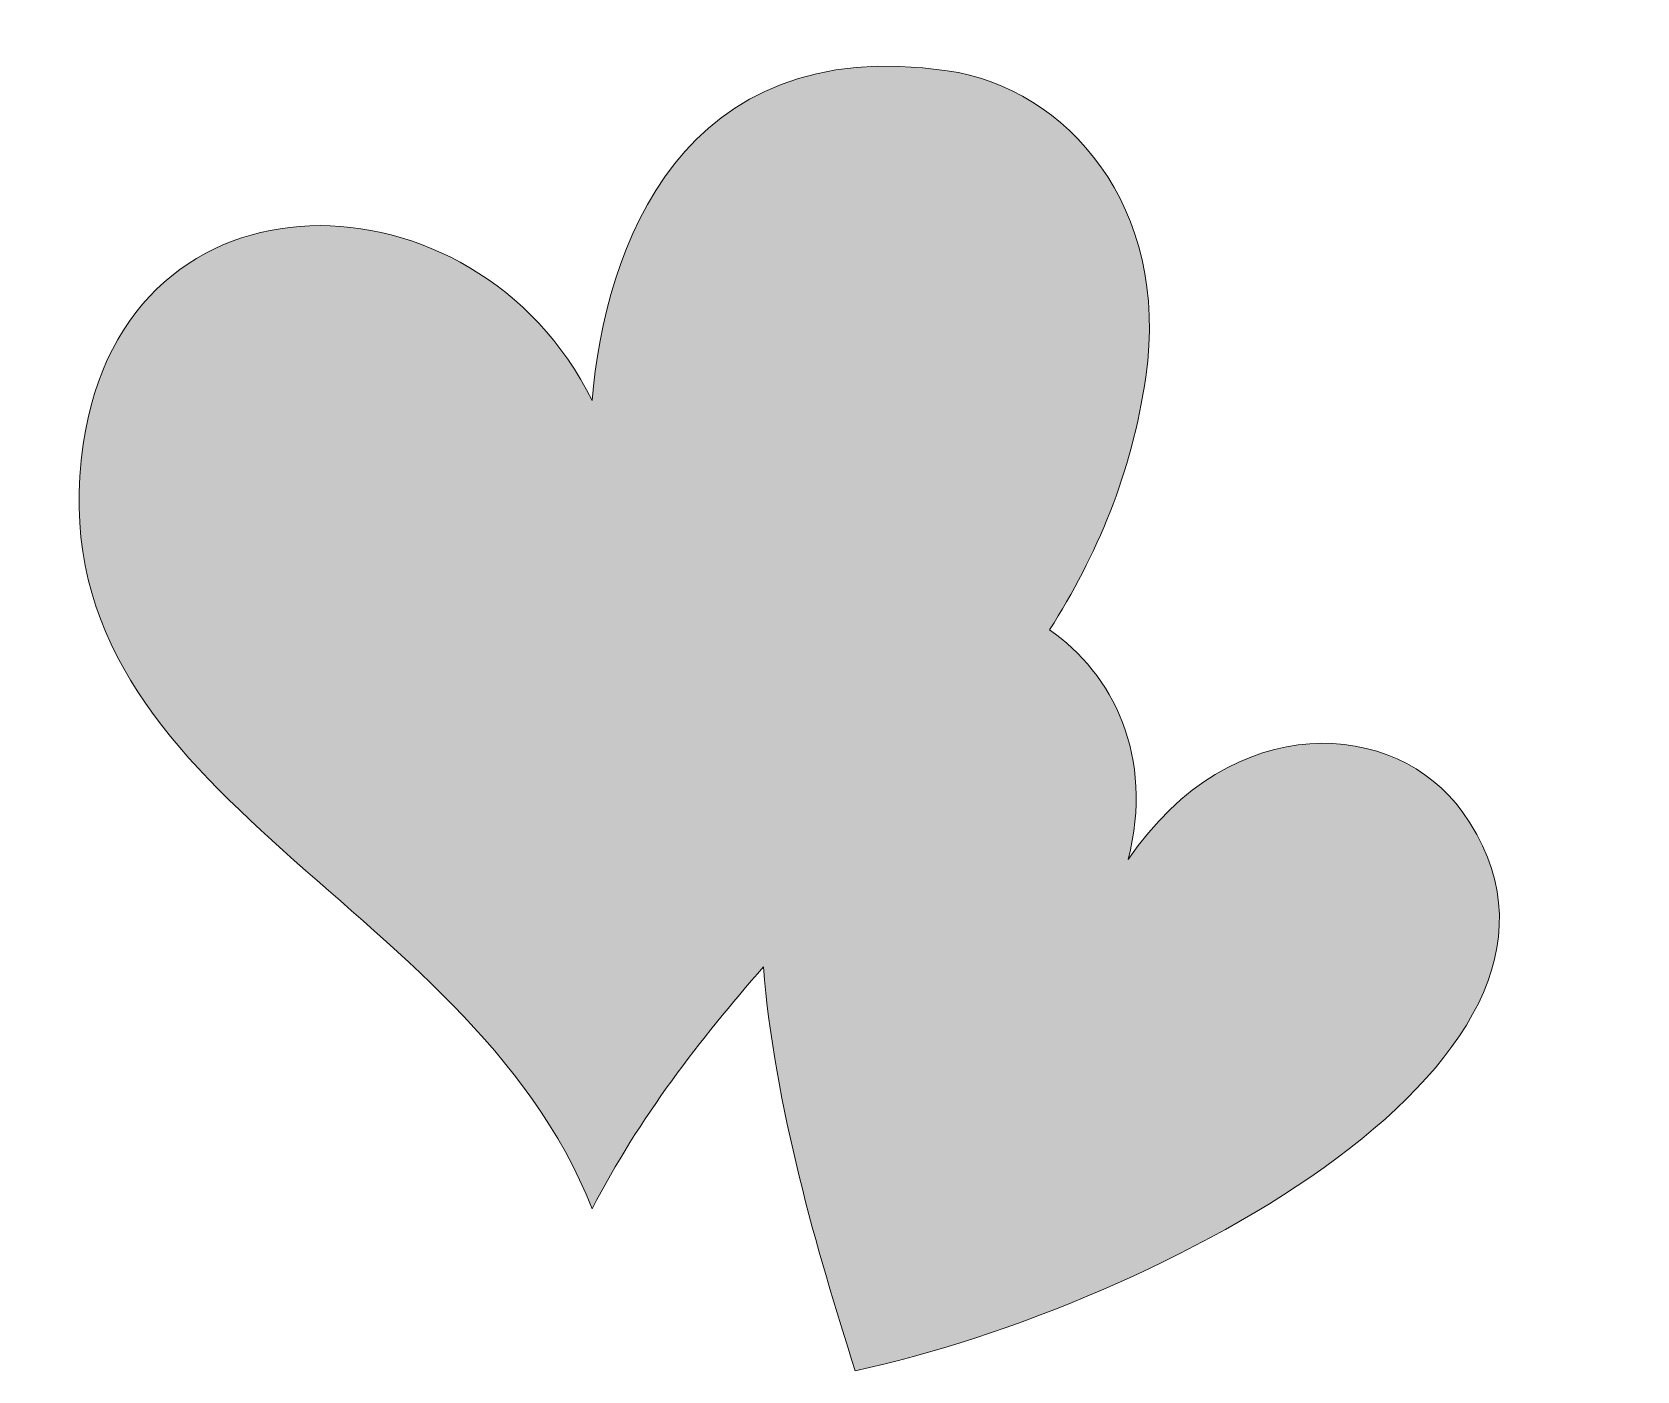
# Model space of a CAD drawing. Header units: inches. Extents: x -3840 to 7934, y -5489 to 4117.
# Drawn here: x 6908 to 7934, y -1065 to -209 of the extents above; entities that cross this region are included whole.
import ezdxf

# ---------------------------------------------------------------- set-up
doc = ezdxf.new("R2010")
doc.units = ezdxf.units.IN
doc.header["$MEASUREMENT"] = 0
doc.layers.add('4', color=7, linetype='Continuous')

msp = doc.modelspace()

# ---------------------------------------------------------------- hatches: boundary and pattern name
at = {"layer": '4', "true_color": 0xde242d}
h = msp.add_hatch(color=242, dxfattribs=at)
h.dxf.hatch_style = 2
edge = h.paths.add_edge_path()
edge.add_spline(control_points=[(7822.7, -707.3), (7780.7, -648.8), (7676.1, -640), (7609.1, -737.9), (7625.9, -672.4), (7599.4, -618.9), (7558.9, -591.2), (7588.9, -543.7), (7611.4, -491.5), (7620.4, -429.4), (7636.1, -321.2), (7570.3, -244.9), (7493.4, -233.8), (7323.2, -209.1), (7274.5, -346.8), (7266.4, -444.6), (7192.4, -294.7), (6967.8, -287.4), (6941, -472.5), (6908.3, -698.6), (7187, -758.6), (7266.4, -961.2), (7296.7, -902.6), (7335.3, -852.9), (7375.9, -806.6), (7383, -895.3), (7410.2, -988.2), (7434.6, -1064.7), (7626.9, -1023.1), (7934.4, -862.7), (7822.7, -707.3)], knot_values=[0, 0, 0, 0, 1, 1, 1, 2, 2, 2, 3, 3, 3, 4, 4, 4, 5, 5, 5, 6, 6, 6, 7, 7, 7, 8, 8, 8, 9, 9, 9, 10, 10, 10, 10], degree=3, periodic=1)

# ---------------------------------------------------------------- linework, layer by layer
at = {"layer": '4', "lineweight": 0}
msp.add_open_spline([(7822.7, -707.3), (7780.7, -648.8), (7676.1, -640), (7609.1, -737.9), (7625.9, -672.4), (7599.4, -618.9), (7558.9, -591.2), (7588.9, -543.7), (7611.4, -491.5), (7620.4, -429.4), (7636.1, -321.2), (7570.3, -244.9), (7493.4, -233.8), (7323.2, -209.1), (7274.5, -346.8), (7266.4, -444.6), (7192.4, -294.7), (6967.8, -287.4), (6941, -472.5), (6908.3, -698.6), (7187, -758.6), (7266.4, -961.2), (7296.7, -902.6), (7335.3, -852.9), (7375.9, -806.6), (7383, -895.3), (7410.2, -988.2), (7434.6, -1064.7), (7626.9, -1023.1), (7934.4, -862.7), (7822.7, -707.3)], degree=3, knots=[0, 0, 0, 0, 1, 1, 1, 2, 2, 2, 3, 3, 3, 4, 4, 4, 5, 5, 5, 6, 6, 6, 7, 7, 7, 8, 8, 8, 9, 9, 9, 10, 10, 10, 10], dxfattribs=at)

doc.saveas('drawing.dxf')
